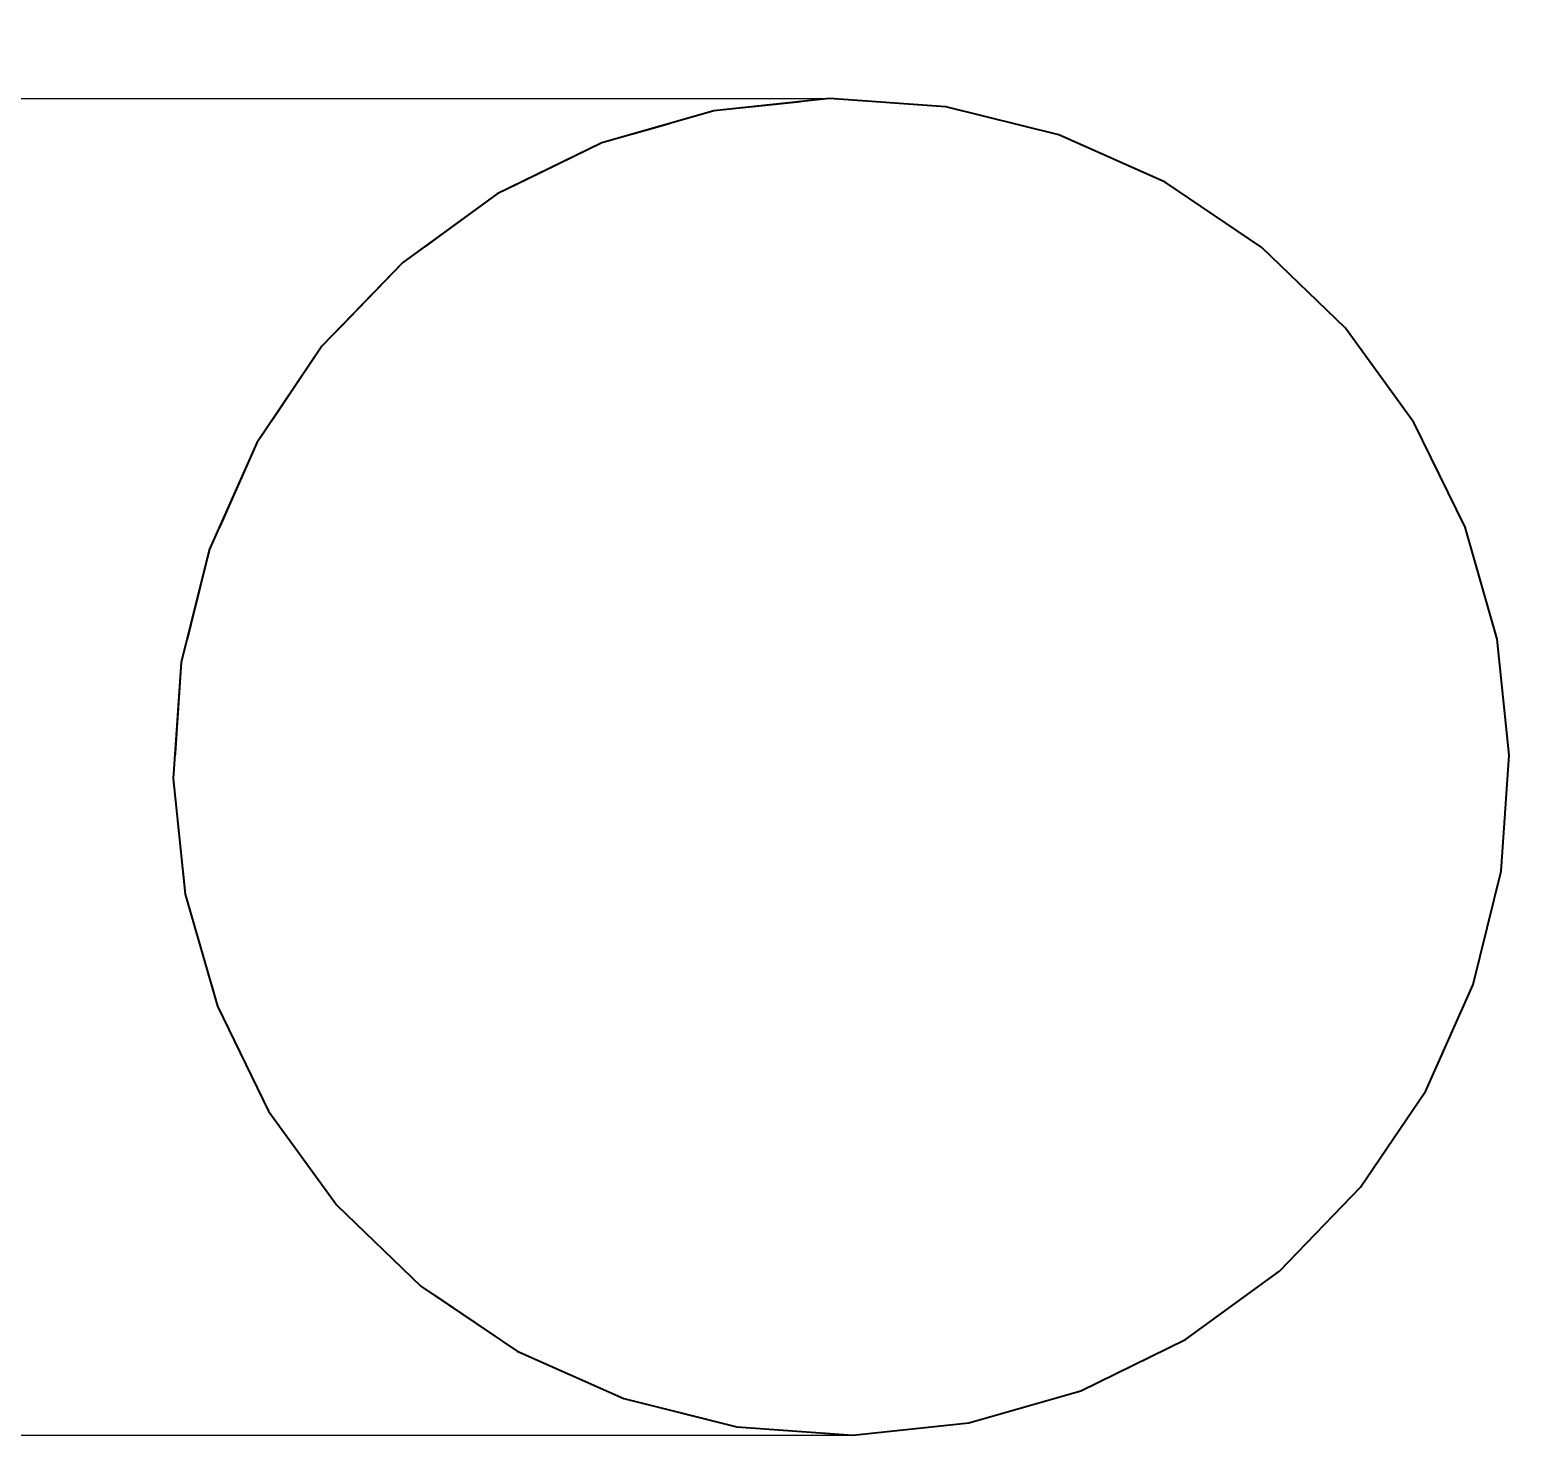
# Model space of a CAD drawing. Header units: millimetres. Extents: x 14397 to 67587, y -11631 to -8348.
# Drawn here: x 17870.97 to 17893.44, y -10432.47 to -10411.44 of the extents above; entities that cross this region are included whole.
import ezdxf

# ---------------------------------------------------------------- set-up
doc = ezdxf.new("R2010")
doc.units = ezdxf.units.MM
doc.header["$MEASUREMENT"] = 0
doc.linetypes.add('Wipeout_Contour', pattern=[1000, 0, -1000])
doc.layers.add('NewA-Ee_40_20-M_GeneralFFAndEInternalEquipment', color=7, linetype='Continuous')
doc.layers.add('NewA-Zz_20_20-D_DimensionDetail', color=7, linetype='Continuous')
doc.styles.add('GENERATED_STYLE_1', font='')
doc.styles.get('GENERATED_STYLE_1').set_extended_font_data('Arial')
doc.dimstyles.new('GENERATED_STYLE__1', dxfattribs={"dimtxt": 75, "dimasz": 76, "dimexe": 0.18, "dimexo": 300, "dimgap": 0.09, "dimtad": 1, "dimtih": 1, "dimtoh": 1, "dimdec": 0, "dimzin": 0, "dimdsep": 46, "dimtxsty": 'GENERATED_STYLE_1', "dimblk": 'ARROWHEAD_2', "dimblk1": 'ARROWHEAD_2', "dimblk2": 'ARROWHEAD_2', "dimcen": 0.09, "dimclrd": 6, "dimclre": 6, "dimclrt": 7, "dimazin": 0, "dimtfac": 1, "dimtdec": 4, "dimtmove": 0, "dimatfit": 3, "dimfxl": 0, "dimtolj": 1, "dimtzin": 0, "dimarcsym": 0})

# ---------------------------------------------------------------- blocks, each defined once
blk = doc.blocks.new('Section Elem_17_2', base_point=(9310.239, -111297.468))
at = {"color": 254, "linetype": 'Wipeout_Contour', "lineweight": 0, "ltscale": 82720.701677}
blk.add_wipeout([(17863.092, -10412.652), (17870.705, -10412.652), (17872.069, -10412.47), (17864.179, -10412.47)], dxfattribs=at).dxf.layer = 'NewA-Ee_40_20-M_GeneralFFAndEInternalEquipment'
at = {"color": 254, "linetype": 'Wipeout_Contour', "lineweight": 0, "ltscale": 62075.107227}
blk.add_wipeout([(17880.519, -10412.849), (17879.948, -10413.013), (17881.115, -10413.013)], dxfattribs=at).dxf.layer = 'NewA-Ee_40_20-M_GeneralFFAndEInternalEquipment'
at = {"color": 254, "linetype": 'Wipeout_Contour', "lineweight": 0, "ltscale": 62068.521526}
blk.add_wipeout([(17877.022, -10414.58), (17876.863, -10414.696), (17877.157, -10414.696)], dxfattribs=at).dxf.layer = 'NewA-Ee_40_20-M_GeneralFFAndEInternalEquipment'
at = {"color": 254, "linetype": 'Wipeout_Contour', "lineweight": 0, "ltscale": 82731.779741}
blk.add_wipeout([(17865.324, -10417.621), (17870.233, -10417.621), (17871.117, -10416.176), (17866.091, -10416.176)], dxfattribs=at).dxf.layer = 'NewA-Ee_40_20-M_GeneralFFAndEInternalEquipment'
at = {"color": 254, "linetype": 'Wipeout_Contour', "lineweight": 0, "ltscale": 82750.020011}
blk.add_wipeout([(17869.097, -10422.644), (17872.051, -10422.644), (17872.17, -10420.905), (17869.207, -10420.905)], dxfattribs=at).dxf.layer = 'NewA-Ee_40_20-M_GeneralFFAndEInternalEquipment'
at = {"color": 254, "linetype": 'Wipeout_Contour', "lineweight": 0, "ltscale": 82761.539097}
blk.add_wipeout([(17870.974, -10432.345), (17863.306, -10432.345), (17864.397, -10432.467), (17872.342, -10432.467)], dxfattribs=at).dxf.layer = 'NewA-Ee_40_20-M_GeneralFFAndEInternalEquipment'
at = {"color": 254, "linetype": 'Wipeout_Contour', "lineweight": 0, "ltscale": 103457.966263}
blk.add_wipeout([(17878.323, -10413.721), (17882.559, -10413.721), (17881.115, -10413.013), (17879.948, -10413.013), (17879.53, -10413.132)], dxfattribs=at).dxf.layer = 'NewA-Ee_40_20-M_GeneralFFAndEInternalEquipment'
at = {"color": 254, "linetype": 'Wipeout_Contour', "lineweight": 0, "ltscale": 103447.811982}
blk.add_wipeout([(17876.553, -10414.921), (17875.602, -10415.907), (17878.144, -10415.907), (17877.157, -10414.696), (17876.863, -10414.696)], dxfattribs=at).dxf.layer = 'NewA-Ee_40_20-M_GeneralFFAndEInternalEquipment'
at = {"color": 254, "linetype": 'Wipeout_Contour', "lineweight": 0, "ltscale": 82732.262039}
blk.add_wipeout([(17867.044, -10414.922), (17866.091, -10416.176), (17871.117, -10416.176), (17872.215, -10414.922)], dxfattribs=at).dxf.layer = 'NewA-Ee_40_20-M_GeneralFFAndEInternalEquipment'
at = {"color": 254, "linetype": 'Wipeout_Contour', "lineweight": 0, "ltscale": 82747.456172}
blk.add_wipeout([(17869.207, -10420.905), (17872.17, -10420.905), (17872.584, -10419.213), (17869.59, -10419.213)], dxfattribs=at).dxf.layer = 'NewA-Ee_40_20-M_GeneralFFAndEInternalEquipment'
at = {"color": 254, "linetype": 'Wipeout_Contour', "lineweight": 0, "ltscale": 82785.164876}
blk.add_wipeout([(17876.743, -10432.345), (17870.974, -10432.345), (17872.342, -10432.467), (17878.319, -10432.467)], dxfattribs=at).dxf.layer = 'NewA-Ee_40_20-M_GeneralFFAndEInternalEquipment'
at = {"layer": 'NewA-Ee_40_20-M_GeneralFFAndEInternalEquipment', "color": 1, "linetype": 'Continuous', "lineweight": 18}
blk.add_line((17864.397, -10432.467), (17872.342, -10432.467), dxfattribs=at)
at = {"color": 254, "linetype": 'Wipeout_Contour', "lineweight": 0, "ltscale": 124148.841206}
blk.add_wipeout([(17877.963, -10413.897), (17877.022, -10414.58), (17877.157, -10414.696), (17883.869, -10414.696), (17882.559, -10413.721), (17878.323, -10413.721)], dxfattribs=at).dxf.layer = 'NewA-Ee_40_20-M_GeneralFFAndEInternalEquipment'
at = {"color": 254, "linetype": 'Wipeout_Contour', "lineweight": 0, "ltscale": 82733.80451}
blk.add_wipeout([(17868.154, -10413.897), (17867.044, -10414.922), (17872.215, -10414.922), (17873.493, -10413.897)], dxfattribs=at).dxf.layer = 'NewA-Ee_40_20-M_GeneralFFAndEInternalEquipment'
at = {"color": 254, "linetype": 'Wipeout_Contour', "lineweight": 0, "ltscale": 103449.82823}
blk.add_wipeout([(17875.342, -10416.175), (17874.572, -10417.317), (17878.95, -10417.317), (17878.144, -10415.907), (17875.602, -10415.907)], dxfattribs=at).dxf.layer = 'NewA-Ee_40_20-M_GeneralFFAndEInternalEquipment'
at = {"color": 254, "linetype": 'Wipeout_Contour', "lineweight": 0, "ltscale": 82779.600891}
blk.add_wipeout([(17869.643, -10431.924), (17870.974, -10432.345), (17876.743, -10432.345), (17875.209, -10431.924)], dxfattribs=at).dxf.layer = 'NewA-Ee_40_20-M_GeneralFFAndEInternalEquipment'
at = {"color": 254, "linetype": 'Wipeout_Contour', "lineweight": 0, "ltscale": 82736.360291}
blk.add_wipeout([(17869.386, -10413.133), (17868.154, -10413.897), (17873.493, -10413.897), (17874.914, -10413.133)], dxfattribs=at).dxf.layer = 'NewA-Ee_40_20-M_GeneralFFAndEInternalEquipment'
at = {"color": 254, "linetype": 'Wipeout_Contour', "lineweight": 0, "ltscale": 82772.981216}
blk.add_wipeout([(17877.157, -10414.696), (17878.144, -10415.907), (17885.005, -10415.907), (17883.869, -10414.696)], dxfattribs=at).dxf.layer = 'NewA-Ee_40_20-M_GeneralFFAndEInternalEquipment'
at = {"color": 254, "linetype": 'Wipeout_Contour', "lineweight": 0, "ltscale": 103452.463013}
blk.add_wipeout([(17873.805, -10418.883), (17879.551, -10418.883), (17878.95, -10417.317), (17874.572, -10417.317), (17874.368, -10417.62)], dxfattribs=at).dxf.layer = 'NewA-Ee_40_20-M_GeneralFFAndEInternalEquipment'
at = {"color": 254, "linetype": 'Wipeout_Contour', "lineweight": 0, "ltscale": 82773.658367}
blk.add_wipeout([(17873.766, -10431.215), (17868.39, -10431.215), (17869.643, -10431.924), (17875.209, -10431.924)], dxfattribs=at).dxf.layer = 'NewA-Ee_40_20-M_GeneralFFAndEInternalEquipment'
at = {"color": 254, "linetype": 'Wipeout_Contour', "lineweight": 0, "ltscale": 82739.85173}
blk.add_wipeout([(17870.705, -10412.652), (17869.386, -10413.133), (17874.914, -10413.133), (17876.433, -10412.652)], dxfattribs=at).dxf.layer = 'NewA-Ee_40_20-M_GeneralFFAndEInternalEquipment'
at = {"color": 254, "linetype": 'Wipeout_Contour', "lineweight": 0, "ltscale": 82778.950265}
blk.add_wipeout([(17878.144, -10415.907), (17878.95, -10417.317), (17885.934, -10417.317), (17885.005, -10415.907)], dxfattribs=at).dxf.layer = 'NewA-Ee_40_20-M_GeneralFFAndEInternalEquipment'
at = {"color": 254, "linetype": 'Wipeout_Contour', "lineweight": 0, "ltscale": 103455.737253}
blk.add_wipeout([(17873.323, -10420.559), (17879.929, -10420.559), (17879.551, -10418.883), (17873.805, -10418.883), (17873.658, -10419.213)], dxfattribs=at).dxf.layer = 'NewA-Ee_40_20-M_GeneralFFAndEInternalEquipment'
at = {"color": 254, "linetype": 'Wipeout_Contour', "lineweight": 0, "ltscale": 82767.51774}
blk.add_wipeout([(17867.253, -10430.24), (17868.39, -10431.215), (17873.766, -10431.215), (17872.455, -10430.24)], dxfattribs=at).dxf.layer = 'NewA-Ee_40_20-M_GeneralFFAndEInternalEquipment'
at = {"color": 254, "linetype": 'Wipeout_Contour', "lineweight": 0, "ltscale": 82744.172696}
blk.add_wipeout([(17872.069, -10412.47), (17870.705, -10412.652), (17876.433, -10412.652), (17878.005, -10412.47)], dxfattribs=at).dxf.layer = 'NewA-Ee_40_20-M_GeneralFFAndEInternalEquipment'
at = {"color": 254, "linetype": 'Wipeout_Contour', "lineweight": 0, "ltscale": 82784.560599}
blk.add_wipeout([(17878.95, -10417.317), (17879.551, -10418.883), (17886.627, -10418.883), (17885.934, -10417.317)], dxfattribs=at).dxf.layer = 'NewA-Ee_40_20-M_GeneralFFAndEInternalEquipment'
at = {"color": 254, "linetype": 'Wipeout_Contour', "lineweight": 0, "ltscale": 82745.997065}
blk.add_wipeout([(17869.59, -10419.213), (17872.584, -10419.213), (17873.28, -10417.621), (17870.233, -10417.621)], dxfattribs=at).dxf.layer = 'NewA-Ee_40_20-M_GeneralFFAndEInternalEquipment'
at = {"color": 254, "linetype": 'Wipeout_Contour', "lineweight": 0, "ltscale": 103459.575421}
blk.add_wipeout([(17873.237, -10420.904), (17873.14, -10422.292), (17880.072, -10422.292), (17879.929, -10420.559), (17873.323, -10420.559)], dxfattribs=at).dxf.layer = 'NewA-Ee_40_20-M_GeneralFFAndEInternalEquipment'
at = {"color": 254, "linetype": 'Wipeout_Contour', "lineweight": 0, "ltscale": 82761.365498}
blk.add_wipeout([(17871.319, -10429.03), (17866.267, -10429.03), (17867.253, -10430.24), (17872.455, -10430.24)], dxfattribs=at).dxf.layer = 'NewA-Ee_40_20-M_GeneralFFAndEInternalEquipment'
at = {"layer": 'NewA-Ee_40_20-M_GeneralFFAndEInternalEquipment', "color": 1, "linetype": 'Continuous', "lineweight": 18}
blk.add_line((17864.179, -10412.47), (17872.069, -10412.47), dxfattribs=at)
at = {"color": 254, "linetype": 'Wipeout_Contour', "lineweight": 0, "ltscale": 82745.687341}
blk.add_wipeout([(17870.233, -10417.621), (17873.28, -10417.621), (17874.236, -10416.176), (17871.117, -10416.176)], dxfattribs=at).dxf.layer = 'NewA-Ee_40_20-M_GeneralFFAndEInternalEquipment'
at = {"color": 254, "linetype": 'Wipeout_Contour', "lineweight": 0, "ltscale": 82789.641793}
blk.add_wipeout([(17879.551, -10418.883), (17879.929, -10420.559), (17887.062, -10420.559), (17886.627, -10418.883)], dxfattribs=at).dxf.layer = 'NewA-Ee_40_20-M_GeneralFFAndEInternalEquipment'
at = {"color": 254, "linetype": 'Wipeout_Contour', "lineweight": 0, "ltscale": 103463.840698}
blk.add_wipeout([(17873.14, -10422.292), (17873.115, -10422.643), (17873.261, -10424.031), (17879.976, -10424.031), (17880.072, -10422.292)], dxfattribs=at).dxf.layer = 'NewA-Ee_40_20-M_GeneralFFAndEInternalEquipment'
at = {"color": 254, "linetype": 'Wipeout_Contour', "lineweight": 0, "ltscale": 82755.388478}
blk.add_wipeout([(17865.461, -10427.619), (17866.267, -10429.03), (17871.319, -10429.03), (17870.39, -10427.619)], dxfattribs=at).dxf.layer = 'NewA-Ee_40_20-M_GeneralFFAndEInternalEquipment'
at = {"color": 254, "linetype": 'Wipeout_Contour', "lineweight": 0, "ltscale": 82746.536652}
blk.add_wipeout([(17871.117, -10416.176), (17874.236, -10416.176), (17875.424, -10414.922), (17872.215, -10414.922)], dxfattribs=at).dxf.layer = 'NewA-Ee_40_20-M_GeneralFFAndEInternalEquipment'
at = {"color": 254, "linetype": 'Wipeout_Contour', "lineweight": 0, "ltscale": 82794.039498}
blk.add_wipeout([(17879.929, -10420.559), (17880.072, -10422.292), (17887.227, -10422.292), (17887.062, -10420.559)], dxfattribs=at).dxf.layer = 'NewA-Ee_40_20-M_GeneralFFAndEInternalEquipment'
at = {"color": 254, "linetype": 'Wipeout_Contour', "lineweight": 0, "ltscale": 124161.093604}
blk.add_wipeout([(17873.261, -10424.031), (17873.297, -10424.376), (17873.658, -10425.636), (17873.683, -10425.723), (17879.644, -10425.723), (17879.976, -10424.031)], dxfattribs=at).dxf.layer = 'NewA-Ee_40_20-M_GeneralFFAndEInternalEquipment'
at = {"color": 254, "linetype": 'Wipeout_Contour', "lineweight": 0, "ltscale": 82748.519344}
blk.add_wipeout([(17872.215, -10414.922), (17875.424, -10414.922), (17876.808, -10413.897), (17873.493, -10413.897)], dxfattribs=at).dxf.layer = 'NewA-Ee_40_20-M_GeneralFFAndEInternalEquipment'
at = {"color": 254, "linetype": 'Wipeout_Contour', "lineweight": 0, "ltscale": 82797.623654}
blk.add_wipeout([(17880.072, -10422.292), (17879.976, -10424.031), (17887.117, -10424.031), (17887.227, -10422.292)], dxfattribs=at).dxf.layer = 'NewA-Ee_40_20-M_GeneralFFAndEInternalEquipment'
at = {"color": 254, "linetype": 'Wipeout_Contour', "lineweight": 0, "ltscale": 103473.181002}
blk.add_wipeout([(17879.644, -10425.723), (17873.683, -10425.723), (17873.778, -10426.052), (17874.394, -10427.315), (17879.086, -10427.315)], dxfattribs=at).dxf.layer = 'NewA-Ee_40_20-M_GeneralFFAndEInternalEquipment'
at = {"color": 254, "linetype": 'Wipeout_Contour', "lineweight": 0, "ltscale": 82751.575238}
blk.add_wipeout([(17873.493, -10413.897), (17876.808, -10413.897), (17878.345, -10413.133), (17874.914, -10413.133)], dxfattribs=at).dxf.layer = 'NewA-Ee_40_20-M_GeneralFFAndEInternalEquipment'
at = {"color": 254, "linetype": 'Wipeout_Contour', "lineweight": 0, "ltscale": 82800.287198}
blk.add_wipeout([(17879.976, -10424.031), (17879.644, -10425.723), (17886.734, -10425.723), (17887.117, -10424.031)], dxfattribs=at).dxf.layer = 'NewA-Ee_40_20-M_GeneralFFAndEInternalEquipment'
at = {"color": 254, "linetype": 'Wipeout_Contour', "lineweight": 0, "ltscale": 103477.976314}
blk.add_wipeout([(17874.394, -10427.315), (17874.542, -10427.619), (17875.371, -10428.76), (17878.319, -10428.76), (17879.086, -10427.315)], dxfattribs=at).dxf.layer = 'NewA-Ee_40_20-M_GeneralFFAndEInternalEquipment'
at = {"color": 254, "linetype": 'Wipeout_Contour', "lineweight": 0, "ltscale": 82755.611475}
blk.add_wipeout([(17874.914, -10413.133), (17878.345, -10413.133), (17879.989, -10412.652), (17876.433, -10412.652)], dxfattribs=at).dxf.layer = 'NewA-Ee_40_20-M_GeneralFFAndEInternalEquipment'
at = {"color": 254, "linetype": 'Wipeout_Contour', "lineweight": 0, "ltscale": 82801.944103}
blk.add_wipeout([(17879.644, -10425.723), (17879.086, -10427.315), (17886.091, -10427.315), (17886.734, -10425.723)], dxfattribs=at).dxf.layer = 'NewA-Ee_40_20-M_GeneralFFAndEInternalEquipment'
at = {"color": 254, "linetype": 'Wipeout_Contour', "lineweight": 0, "ltscale": 103482.634716}
blk.add_wipeout([(17878.319, -10428.76), (17875.371, -10428.76), (17875.566, -10429.029), (17876.587, -10430.014), (17877.366, -10430.014)], dxfattribs=at).dxf.layer = 'NewA-Ee_40_20-M_GeneralFFAndEInternalEquipment'
at = {"color": 254, "linetype": 'Wipeout_Contour', "lineweight": 0, "ltscale": 82760.505354}
blk.add_wipeout([(17876.433, -10412.652), (17879.989, -10412.652), (17881.69, -10412.47), (17878.005, -10412.47)], dxfattribs=at).dxf.layer = 'NewA-Ee_40_20-M_GeneralFFAndEInternalEquipment'
at = {"color": 254, "linetype": 'Wipeout_Contour', "lineweight": 0, "ltscale": 82802.544157}
blk.add_wipeout([(17878.319, -10428.76), (17885.208, -10428.76), (17886.091, -10427.315), (17879.086, -10427.315)], dxfattribs=at).dxf.layer = 'NewA-Ee_40_20-M_GeneralFFAndEInternalEquipment'
at = {"color": 254, "linetype": 'Wipeout_Contour', "lineweight": 0, "ltscale": 82788.696484}
blk.add_wipeout([(17877.366, -10430.014), (17876.587, -10430.014), (17876.82, -10430.24), (17876.995, -10430.358)], dxfattribs=at).dxf.layer = 'NewA-Ee_40_20-M_GeneralFFAndEInternalEquipment'
at = {"layer": 'NewA-Ee_40_20-M_GeneralFFAndEInternalEquipment', "color": 1, "linetype": 'Continuous', "lineweight": 18}
blk.add_line((17872.069, -10412.47), (17878.005, -10412.47), dxfattribs=at)
at = {"color": 254, "linetype": 'Wipeout_Contour', "lineweight": 0, "ltscale": 62079.806762}
blk.add_wipeout([(17882.435, -10412.523), (17881.785, -10412.591), (17883.396, -10412.591)], dxfattribs=at).dxf.layer = 'NewA-Ee_40_20-M_GeneralFFAndEInternalEquipment'
at = {"color": 254, "linetype": 'Wipeout_Contour', "lineweight": 0, "ltscale": 82802.069201}
blk.add_wipeout([(17878.319, -10428.76), (17877.366, -10430.014), (17884.11, -10430.014), (17885.208, -10428.76)], dxfattribs=at).dxf.layer = 'NewA-Ee_40_20-M_GeneralFFAndEInternalEquipment'
at = {"color": 254, "linetype": 'Wipeout_Contour', "lineweight": 0, "ltscale": 124158.306575}
blk.add_wipeout([(17881.206, -10412.652), (17880.519, -10412.849), (17881.115, -10413.013), (17885.055, -10413.013), (17883.396, -10412.591), (17881.785, -10412.591)], dxfattribs=at).dxf.layer = 'NewA-Ee_40_20-M_GeneralFFAndEInternalEquipment'
at = {"color": 254, "linetype": 'Wipeout_Contour', "lineweight": 0, "ltscale": 103499.687575}
blk.add_wipeout([(17876.995, -10430.358), (17878.005, -10431.039), (17882.831, -10431.039), (17884.11, -10430.014), (17877.366, -10430.014)], dxfattribs=at).dxf.layer = 'NewA-Ee_40_20-M_GeneralFFAndEInternalEquipment'
at = {"color": 254, "linetype": 'Wipeout_Contour', "lineweight": 0, "ltscale": 82778.742395}
blk.add_wipeout([(17881.115, -10413.013), (17882.559, -10413.721), (17886.617, -10413.721), (17885.055, -10413.013)], dxfattribs=at).dxf.layer = 'NewA-Ee_40_20-M_GeneralFFAndEInternalEquipment'
at = {"color": 254, "linetype": 'Wipeout_Contour', "lineweight": 0, "ltscale": 103502.491292}
blk.add_wipeout([(17882.831, -10431.039), (17878.005, -10431.039), (17878.265, -10431.214), (17879.588, -10431.804), (17881.41, -10431.804)], dxfattribs=at).dxf.layer = 'NewA-Ee_40_20-M_GeneralFFAndEInternalEquipment'
at = {"color": 254, "linetype": 'Wipeout_Contour', "lineweight": 0, "ltscale": 82785.389888}
blk.add_wipeout([(17882.559, -10413.721), (17883.869, -10414.696), (17888.035, -10414.696), (17886.617, -10413.721)], dxfattribs=at).dxf.layer = 'NewA-Ee_40_20-M_GeneralFFAndEInternalEquipment'
at = {"color": 254, "linetype": 'Wipeout_Contour', "lineweight": 0, "ltscale": 82803.99483}
blk.add_wipeout([(17881.41, -10431.804), (17879.588, -10431.804), (17879.858, -10431.923), (17880.514, -10432.087)], dxfattribs=at).dxf.layer = 'NewA-Ee_40_20-M_GeneralFFAndEInternalEquipment'
at = {"color": 254, "linetype": 'Wipeout_Contour', "lineweight": 0, "ltscale": 82791.989787}
blk.add_wipeout([(17883.869, -10414.696), (17885.005, -10415.907), (17889.265, -10415.907), (17888.035, -10414.696)], dxfattribs=at).dxf.layer = 'NewA-Ee_40_20-M_GeneralFFAndEInternalEquipment'
at = {"color": 254, "linetype": 'Wipeout_Contour', "lineweight": 0, "ltscale": 82798.341533}
blk.add_wipeout([(17885.005, -10415.907), (17885.934, -10417.317), (17890.27, -10417.317), (17889.265, -10415.907)], dxfattribs=at).dxf.layer = 'NewA-Ee_40_20-M_GeneralFFAndEInternalEquipment'
at = {"color": 254, "linetype": 'Wipeout_Contour', "lineweight": 0, "ltscale": 82804.252127}
blk.add_wipeout([(17885.934, -10417.317), (17886.627, -10418.883), (17891.02, -10418.883), (17890.27, -10417.317)], dxfattribs=at).dxf.layer = 'NewA-Ee_40_20-M_GeneralFFAndEInternalEquipment'
at = {"color": 254, "linetype": 'Wipeout_Contour', "lineweight": 0, "ltscale": 82809.541983}
blk.add_wipeout([(17886.627, -10418.883), (17887.062, -10420.559), (17891.491, -10420.559), (17891.02, -10418.883)], dxfattribs=at).dxf.layer = 'NewA-Ee_40_20-M_GeneralFFAndEInternalEquipment'
at = {"color": 254, "linetype": 'Wipeout_Contour', "lineweight": 0, "ltscale": 82814.050375}
blk.add_wipeout([(17887.062, -10420.559), (17887.227, -10422.292), (17891.669, -10422.292), (17891.491, -10420.559)], dxfattribs=at).dxf.layer = 'NewA-Ee_40_20-M_GeneralFFAndEInternalEquipment'
at = {"color": 254, "linetype": 'Wipeout_Contour', "lineweight": 0, "ltscale": 82817.643829}
blk.add_wipeout([(17887.227, -10422.292), (17887.117, -10424.031), (17891.55, -10424.031), (17891.669, -10422.292)], dxfattribs=at).dxf.layer = 'NewA-Ee_40_20-M_GeneralFFAndEInternalEquipment'
at = {"color": 254, "linetype": 'Wipeout_Contour', "lineweight": 0, "ltscale": 82820.215004}
blk.add_wipeout([(17887.117, -10424.031), (17886.734, -10425.723), (17891.136, -10425.723), (17891.55, -10424.031)], dxfattribs=at).dxf.layer = 'NewA-Ee_40_20-M_GeneralFFAndEInternalEquipment'
at = {"color": 254, "linetype": 'Wipeout_Contour', "lineweight": 0, "ltscale": 82821.680749}
blk.add_wipeout([(17886.734, -10425.723), (17886.091, -10427.315), (17890.44, -10427.315), (17891.136, -10425.723)], dxfattribs=at).dxf.layer = 'NewA-Ee_40_20-M_GeneralFFAndEInternalEquipment'
at = {"color": 254, "linetype": 'Wipeout_Contour', "lineweight": 0, "ltscale": 82821.996722}
blk.add_wipeout([(17886.091, -10427.315), (17885.208, -10428.76), (17889.484, -10428.76), (17890.44, -10427.315)], dxfattribs=at).dxf.layer = 'NewA-Ee_40_20-M_GeneralFFAndEInternalEquipment'
at = {"color": 254, "linetype": 'Wipeout_Contour', "lineweight": 0, "ltscale": 82821.153446}
blk.add_wipeout([(17885.208, -10428.76), (17884.11, -10430.014), (17888.296, -10430.014), (17889.484, -10428.76)], dxfattribs=at).dxf.layer = 'NewA-Ee_40_20-M_GeneralFFAndEInternalEquipment'
at = {"color": 254, "linetype": 'Wipeout_Contour', "lineweight": 0, "ltscale": 82819.176595}
blk.add_wipeout([(17884.11, -10430.014), (17882.831, -10431.039), (17886.912, -10431.039), (17888.296, -10430.014)], dxfattribs=at).dxf.layer = 'NewA-Ee_40_20-M_GeneralFFAndEInternalEquipment'
at = {"color": 254, "linetype": 'Wipeout_Contour', "lineweight": 0, "ltscale": 82816.126223}
blk.add_wipeout([(17882.831, -10431.039), (17881.41, -10431.804), (17885.375, -10431.804), (17886.912, -10431.039)], dxfattribs=at).dxf.layer = 'NewA-Ee_40_20-M_GeneralFFAndEInternalEquipment'
at = {"color": 254, "linetype": 'Wipeout_Contour', "lineweight": 0, "ltscale": 103515.003328}
blk.add_wipeout([(17880.514, -10432.087), (17881.305, -10432.284), (17883.731, -10432.284), (17885.375, -10431.804), (17881.41, -10431.804)], dxfattribs=at).dxf.layer = 'NewA-Ee_40_20-M_GeneralFFAndEInternalEquipment'
at = {"color": 254, "linetype": 'Wipeout_Contour', "lineweight": 0, "ltscale": 82811.61128}
blk.add_wipeout([(17881.305, -10432.284), (17881.549, -10432.345), (17882.526, -10432.413), (17883.731, -10432.284)], dxfattribs=at).dxf.layer = 'NewA-Ee_40_20-M_GeneralFFAndEInternalEquipment'
at = {"color": 254, "linetype": 'Wipeout_Contour', "lineweight": 0, "ltscale": 82801.605281}
blk.add_wipeout([(17878.319, -10432.467), (17882.03, -10432.467), (17880.324, -10432.345), (17876.743, -10432.345)], dxfattribs=at).dxf.layer = 'NewA-Ee_40_20-M_GeneralFFAndEInternalEquipment'
at = {"layer": 'NewA-Ee_40_20-M_GeneralFFAndEInternalEquipment', "color": 1, "linetype": 'Continuous', "lineweight": 18}
blk.add_line((17872.342, -10432.467), (17878.319, -10432.467), dxfattribs=at)
at = {"color": 254, "linetype": 'Wipeout_Contour', "lineweight": 0, "ltscale": 82795.46534}
blk.add_wipeout([(17876.743, -10432.345), (17880.324, -10432.345), (17878.665, -10431.924), (17875.209, -10431.924)], dxfattribs=at).dxf.layer = 'NewA-Ee_40_20-M_GeneralFFAndEInternalEquipment'
at = {"color": 254, "linetype": 'Wipeout_Contour', "lineweight": 0, "ltscale": 82788.971754}
blk.add_wipeout([(17875.209, -10431.924), (17878.665, -10431.924), (17877.103, -10431.215), (17873.766, -10431.215)], dxfattribs=at).dxf.layer = 'NewA-Ee_40_20-M_GeneralFFAndEInternalEquipment'
at = {"color": 254, "linetype": 'Wipeout_Contour', "lineweight": 0, "ltscale": 82782.321704}
blk.add_wipeout([(17873.766, -10431.215), (17877.103, -10431.215), (17875.685, -10430.24), (17872.455, -10430.24)], dxfattribs=at).dxf.layer = 'NewA-Ee_40_20-M_GeneralFFAndEInternalEquipment'
at = {"color": 254, "linetype": 'Wipeout_Contour', "lineweight": 0, "ltscale": 82775.717138}
blk.add_wipeout([(17872.455, -10430.24), (17875.685, -10430.24), (17874.455, -10429.03), (17871.319, -10429.03)], dxfattribs=at).dxf.layer = 'NewA-Ee_40_20-M_GeneralFFAndEInternalEquipment'
at = {"color": 254, "linetype": 'Wipeout_Contour', "lineweight": 0, "ltscale": 82769.358632}
blk.add_wipeout([(17871.319, -10429.03), (17874.455, -10429.03), (17873.45, -10427.619), (17870.39, -10427.619)], dxfattribs=at).dxf.layer = 'NewA-Ee_40_20-M_GeneralFFAndEInternalEquipment'
at = {"color": 254, "linetype": 'Wipeout_Contour', "lineweight": 0, "ltscale": 82763.439287}
blk.add_wipeout([(17870.39, -10427.619), (17873.45, -10427.619), (17872.7, -10426.053), (17869.697, -10426.053)], dxfattribs=at).dxf.layer = 'NewA-Ee_40_20-M_GeneralFFAndEInternalEquipment'
at = {"color": 254, "linetype": 'Wipeout_Contour', "lineweight": 0, "ltscale": 82758.13885}
blk.add_wipeout([(17869.697, -10426.053), (17872.7, -10426.053), (17872.229, -10424.377), (17869.262, -10424.377)], dxfattribs=at).dxf.layer = 'NewA-Ee_40_20-M_GeneralFFAndEInternalEquipment'
at = {"color": 254, "linetype": 'Wipeout_Contour', "lineweight": 0, "ltscale": 82753.618249}
blk.add_wipeout([(17869.262, -10424.377), (17872.229, -10424.377), (17872.051, -10422.644), (17869.097, -10422.644)], dxfattribs=at).dxf.layer = 'NewA-Ee_40_20-M_GeneralFFAndEInternalEquipment'
at = {"color": 254, "linetype": 'Wipeout_Contour', "lineweight": 0, "ltscale": 82756.970386}
blk.add_wipeout([(17872.17, -10420.905), (17872.051, -10422.644), (17873.115, -10422.643), (17873.237, -10420.904)], dxfattribs=at).dxf.layer = 'NewA-Ee_40_20-M_GeneralFFAndEInternalEquipment'
at = {"color": 254, "linetype": 'Wipeout_Contour', "lineweight": 0, "ltscale": 82754.447957}
blk.add_wipeout([(17872.17, -10420.905), (17873.237, -10420.904), (17873.658, -10419.213), (17872.584, -10419.213)], dxfattribs=at).dxf.layer = 'NewA-Ee_40_20-M_GeneralFFAndEInternalEquipment'
at = {"color": 254, "linetype": 'Wipeout_Contour', "lineweight": 0, "ltscale": 82753.077744}
blk.add_wipeout([(17872.584, -10419.213), (17873.658, -10419.213), (17874.368, -10417.62), (17873.28, -10417.621)], dxfattribs=at).dxf.layer = 'NewA-Ee_40_20-M_GeneralFFAndEInternalEquipment'
at = {"color": 254, "linetype": 'Wipeout_Contour', "lineweight": 0, "ltscale": 82752.901942}
blk.add_wipeout([(17873.28, -10417.621), (17874.368, -10417.62), (17875.342, -10416.175), (17874.236, -10416.176)], dxfattribs=at).dxf.layer = 'NewA-Ee_40_20-M_GeneralFFAndEInternalEquipment'
at = {"color": 254, "linetype": 'Wipeout_Contour', "lineweight": 0, "ltscale": 82753.926164}
blk.add_wipeout([(17874.236, -10416.176), (17875.342, -10416.175), (17876.553, -10414.921), (17875.424, -10414.922)], dxfattribs=at).dxf.layer = 'NewA-Ee_40_20-M_GeneralFFAndEInternalEquipment'
at = {"color": 254, "linetype": 'Wipeout_Contour', "lineweight": 0, "ltscale": 82756.119393}
blk.add_wipeout([(17875.424, -10414.922), (17876.553, -10414.921), (17877.963, -10413.897), (17876.808, -10413.897)], dxfattribs=at).dxf.layer = 'NewA-Ee_40_20-M_GeneralFFAndEInternalEquipment'
at = {"color": 254, "linetype": 'Wipeout_Contour', "lineweight": 0, "ltscale": 82759.414983}
blk.add_wipeout([(17876.808, -10413.897), (17877.963, -10413.897), (17879.53, -10413.132), (17878.345, -10413.133)], dxfattribs=at).dxf.layer = 'NewA-Ee_40_20-M_GeneralFFAndEInternalEquipment'
at = {"color": 254, "linetype": 'Wipeout_Contour', "lineweight": 0, "ltscale": 82763.712706}
blk.add_wipeout([(17878.345, -10413.133), (17879.53, -10413.132), (17881.206, -10412.652), (17879.989, -10412.652)], dxfattribs=at).dxf.layer = 'NewA-Ee_40_20-M_GeneralFFAndEInternalEquipment'
at = {"color": 254, "linetype": 'Wipeout_Contour', "lineweight": 0, "ltscale": 82768.881703}
blk.add_wipeout([(17879.989, -10412.652), (17881.206, -10412.652), (17882.939, -10412.47), (17881.69, -10412.47)], dxfattribs=at).dxf.layer = 'NewA-Ee_40_20-M_GeneralFFAndEInternalEquipment'
at = {"layer": 'NewA-Ee_40_20-M_GeneralFFAndEInternalEquipment', "color": 1, "linetype": 'Continuous', "lineweight": 18}
blk.add_line((17878.005, -10412.47), (17881.69, -10412.47), dxfattribs=at)
at = {"color": 254, "linetype": 'Wipeout_Contour', "lineweight": 0, "ltscale": 82775.945364}
blk.add_wipeout([(17882.435, -10412.523), (17883.396, -10412.591), (17884.678, -10412.591), (17882.939, -10412.47)], dxfattribs=at).dxf.layer = 'NewA-Ee_40_20-M_GeneralFFAndEInternalEquipment'
at = {"layer": 'NewA-Ee_40_20-M_GeneralFFAndEInternalEquipment', "color": 1, "linetype": 'Continuous', "lineweight": 18}
blk.add_line((17881.69, -10412.47), (17882.939, -10412.47), dxfattribs=at)
at = {"color": 254, "linetype": 'Wipeout_Contour', "lineweight": 0, "ltscale": 82781.184361}
blk.add_wipeout([(17883.396, -10412.591), (17885.055, -10413.013), (17886.37, -10413.013), (17884.678, -10412.591)], dxfattribs=at).dxf.layer = 'NewA-Ee_40_20-M_GeneralFFAndEInternalEquipment'
at = {"color": 254, "linetype": 'Wipeout_Contour', "lineweight": 0, "ltscale": 82787.943543}
blk.add_wipeout([(17885.055, -10413.013), (17886.617, -10413.721), (17887.962, -10413.722), (17886.37, -10413.013)], dxfattribs=at).dxf.layer = 'NewA-Ee_40_20-M_GeneralFFAndEInternalEquipment'
at = {"color": 254, "linetype": 'Wipeout_Contour', "lineweight": 0, "ltscale": 82794.837449}
blk.add_wipeout([(17886.617, -10413.721), (17888.035, -10414.696), (17889.407, -10414.696), (17887.962, -10413.722)], dxfattribs=at).dxf.layer = 'NewA-Ee_40_20-M_GeneralFFAndEInternalEquipment'
at = {"color": 254, "linetype": 'Wipeout_Contour', "lineweight": 0, "ltscale": 82801.656593}
blk.add_wipeout([(17888.035, -10414.696), (17889.265, -10415.907), (17890.661, -10415.907), (17889.407, -10414.696)], dxfattribs=at).dxf.layer = 'NewA-Ee_40_20-M_GeneralFFAndEInternalEquipment'
at = {"color": 254, "linetype": 'Wipeout_Contour', "lineweight": 0, "ltscale": 82808.193764}
blk.add_wipeout([(17889.265, -10415.907), (17890.27, -10417.317), (17891.685, -10417.317), (17890.661, -10415.907)], dxfattribs=at).dxf.layer = 'NewA-Ee_40_20-M_GeneralFFAndEInternalEquipment'
at = {"color": 254, "linetype": 'Wipeout_Contour', "lineweight": 0, "ltscale": 82814.250323}
blk.add_wipeout([(17890.27, -10417.317), (17891.02, -10418.883), (17892.449, -10418.884), (17891.685, -10417.317)], dxfattribs=at).dxf.layer = 'NewA-Ee_40_20-M_GeneralFFAndEInternalEquipment'
at = {"color": 254, "linetype": 'Wipeout_Contour', "lineweight": 0, "ltscale": 82819.642207}
blk.add_wipeout([(17891.02, -10418.883), (17891.491, -10420.559), (17892.93, -10420.56), (17892.449, -10418.884)], dxfattribs=at).dxf.layer = 'NewA-Ee_40_20-M_GeneralFFAndEInternalEquipment'
at = {"color": 254, "linetype": 'Wipeout_Contour', "lineweight": 0, "ltscale": 82824.205464}
blk.add_wipeout([(17891.491, -10420.559), (17891.669, -10422.292), (17893.112, -10422.293), (17892.93, -10420.56)], dxfattribs=at).dxf.layer = 'NewA-Ee_40_20-M_GeneralFFAndEInternalEquipment'
at = {"color": 254, "linetype": 'Wipeout_Contour', "lineweight": 0, "ltscale": 82827.803709}
blk.add_wipeout([(17891.669, -10422.292), (17891.55, -10424.031), (17892.99, -10424.032), (17893.112, -10422.293)], dxfattribs=at).dxf.layer = 'NewA-Ee_40_20-M_GeneralFFAndEInternalEquipment'
at = {"color": 254, "linetype": 'Wipeout_Contour', "lineweight": 0, "ltscale": 82830.329347}
blk.add_wipeout([(17891.55, -10424.031), (17891.136, -10425.723), (17892.569, -10425.724), (17892.99, -10424.032)], dxfattribs=at).dxf.layer = 'NewA-Ee_40_20-M_GeneralFFAndEInternalEquipment'
at = {"color": 254, "linetype": 'Wipeout_Contour', "lineweight": 0, "ltscale": 82831.701931}
blk.add_wipeout([(17891.136, -10425.723), (17890.44, -10427.315), (17891.86, -10427.316), (17892.569, -10425.724)], dxfattribs=at).dxf.layer = 'NewA-Ee_40_20-M_GeneralFFAndEInternalEquipment'
at = {"color": 254, "linetype": 'Wipeout_Contour', "lineweight": 0, "ltscale": 82831.880115}
blk.add_wipeout([(17890.44, -10427.315), (17889.484, -10428.76), (17890.885, -10428.761), (17891.86, -10427.316)], dxfattribs=at).dxf.layer = 'NewA-Ee_40_20-M_GeneralFFAndEInternalEquipment'
at = {"color": 254, "linetype": 'Wipeout_Contour', "lineweight": 0, "ltscale": 82830.858674}
blk.add_wipeout([(17889.484, -10428.76), (17888.296, -10430.014), (17889.674, -10430.015), (17890.885, -10428.761)], dxfattribs=at).dxf.layer = 'NewA-Ee_40_20-M_GeneralFFAndEInternalEquipment'
at = {"color": 254, "linetype": 'Wipeout_Contour', "lineweight": 0, "ltscale": 82828.668716}
blk.add_wipeout([(17888.296, -10430.014), (17886.912, -10431.039), (17888.264, -10431.04), (17889.674, -10430.015)], dxfattribs=at).dxf.layer = 'NewA-Ee_40_20-M_GeneralFFAndEInternalEquipment'
at = {"color": 254, "linetype": 'Wipeout_Contour', "lineweight": 0, "ltscale": 82825.376771}
blk.add_wipeout([(17886.912, -10431.039), (17885.375, -10431.804), (17886.697, -10431.804), (17888.264, -10431.04)], dxfattribs=at).dxf.layer = 'NewA-Ee_40_20-M_GeneralFFAndEInternalEquipment'
at = {"color": 254, "linetype": 'Wipeout_Contour', "lineweight": 0, "ltscale": 82821.08281}
blk.add_wipeout([(17885.375, -10431.804), (17883.731, -10432.284), (17885.021, -10432.284), (17886.697, -10431.804)], dxfattribs=at).dxf.layer = 'NewA-Ee_40_20-M_GeneralFFAndEInternalEquipment'
at = {"color": 254, "linetype": 'Wipeout_Contour', "lineweight": 0, "ltscale": 82816.345867}
blk.add_wipeout([(17882.526, -10432.413), (17883.288, -10432.467), (17885.021, -10432.284), (17883.731, -10432.284)], dxfattribs=at).dxf.layer = 'NewA-Ee_40_20-M_GeneralFFAndEInternalEquipment'
at = {"color": 254, "linetype": 'Wipeout_Contour', "lineweight": 0, "ltscale": 82810.036999}
blk.add_wipeout([(17882.03, -10432.467), (17883.288, -10432.467), (17881.549, -10432.345), (17880.324, -10432.345)], dxfattribs=at).dxf.layer = 'NewA-Ee_40_20-M_GeneralFFAndEInternalEquipment'
at = {"layer": 'NewA-Ee_40_20-M_GeneralFFAndEInternalEquipment', "color": 1, "linetype": 'Continuous', "lineweight": 18}
for p, q in [((17878.319, -10432.467), (17882.03, -10432.467)), ((17882.03, -10432.467), (17883.288, -10432.467))]:
    blk.add_line(p, q, dxfattribs=at)
at = {"color": 254, "linetype": 'Wipeout_Contour', "lineweight": 0, "ltscale": 82803.619683}
blk.add_wipeout([(17880.324, -10432.345), (17881.549, -10432.345), (17879.858, -10431.923), (17878.665, -10431.924)], dxfattribs=at).dxf.layer = 'NewA-Ee_40_20-M_GeneralFFAndEInternalEquipment'
at = {"color": 254, "linetype": 'Wipeout_Contour', "lineweight": 0, "ltscale": 82796.861273}
blk.add_wipeout([(17878.665, -10431.924), (17879.858, -10431.923), (17878.265, -10431.214), (17877.103, -10431.215)], dxfattribs=at).dxf.layer = 'NewA-Ee_40_20-M_GeneralFFAndEInternalEquipment'
at = {"color": 254, "linetype": 'Wipeout_Contour', "lineweight": 0, "ltscale": 82789.966722}
blk.add_wipeout([(17877.103, -10431.215), (17878.265, -10431.214), (17876.82, -10430.24), (17875.685, -10430.24)], dxfattribs=at).dxf.layer = 'NewA-Ee_40_20-M_GeneralFFAndEInternalEquipment'
at = {"color": 254, "linetype": 'Wipeout_Contour', "lineweight": 0, "ltscale": 82783.145433}
blk.add_wipeout([(17875.685, -10430.24), (17876.82, -10430.24), (17875.566, -10429.029), (17874.455, -10429.03)], dxfattribs=at).dxf.layer = 'NewA-Ee_40_20-M_GeneralFFAndEInternalEquipment'
at = {"color": 254, "linetype": 'Wipeout_Contour', "lineweight": 0, "ltscale": 82776.604625}
blk.add_wipeout([(17874.455, -10429.03), (17875.566, -10429.029), (17874.542, -10427.619), (17873.45, -10427.619)], dxfattribs=at).dxf.layer = 'NewA-Ee_40_20-M_GeneralFFAndEInternalEquipment'
at = {"color": 254, "linetype": 'Wipeout_Contour', "lineweight": 0, "ltscale": 82770.542988}
blk.add_wipeout([(17873.45, -10427.619), (17874.542, -10427.619), (17873.778, -10426.052), (17872.7, -10426.053)], dxfattribs=at).dxf.layer = 'NewA-Ee_40_20-M_GeneralFFAndEInternalEquipment'
at = {"color": 254, "linetype": 'Wipeout_Contour', "lineweight": 0, "ltscale": 82765.144591}
blk.add_wipeout([(17873.297, -10424.376), (17872.229, -10424.377), (17872.7, -10426.053), (17873.778, -10426.052)], dxfattribs=at).dxf.layer = 'NewA-Ee_40_20-M_GeneralFFAndEInternalEquipment'
at = {"color": 254, "linetype": 'Wipeout_Contour', "lineweight": 0, "ltscale": 82760.573166}
blk.add_wipeout([(17873.115, -10422.643), (17872.051, -10422.644), (17872.229, -10424.377), (17873.297, -10424.376)], dxfattribs=at).dxf.layer = 'NewA-Ee_40_20-M_GeneralFFAndEInternalEquipment'
at = {"layer": 'NewA-Ee_40_20-M_GeneralFFAndEInternalEquipment', "linetype": 'Continuous', "flags": 128}
blk.add_lwpolyline([(17873.115, -10422.643), (17873.297, -10424.376), (17873.778, -10426.052), (17874.542, -10427.619), (17875.566, -10429.029), (17876.82, -10430.24), (17878.265, -10431.214), (17879.858, -10431.923), (17881.549, -10432.345), (17883.288, -10432.467), (17885.021, -10432.284), (17886.697, -10431.804), (17888.264, -10431.04), (17889.674, -10430.015), (17890.885, -10428.761), (17891.86, -10427.316), (17892.569, -10425.724), (17892.99, -10424.032), (17893.112, -10422.293), (17892.93, -10420.56), (17892.449, -10418.884), (17891.685, -10417.317), (17890.661, -10415.907), (17889.407, -10414.696), (17887.962, -10413.722), (17886.37, -10413.013), (17884.678, -10412.591), (17882.939, -10412.47), (17881.206, -10412.652), (17879.53, -10413.132), (17877.963, -10413.897), (17876.553, -10414.921), (17875.342, -10416.175), (17874.368, -10417.62), (17873.658, -10419.213), (17873.237, -10420.904)], close=True, dxfattribs=at)
blk = doc.blocks.new('*D24', base_point=(9310.239, -111297.468))
at = {"layer": 'NewA-Zz_20_20-D_DimensionDetail', "color": 6, "linetype": 'Continuous', "lineweight": 13}
for p, q in [((17802.114, -10312.195), (17802.114, -10162.195)), ((18107.114, -10312.195), (18107.114, -10162.195)), ((17753.214, -10237.195), (17802.114, -10237.195)), ((17802.114, -10237.195), (18107.114, -10237.195))]:
    blk.add_line(p, q, dxfattribs=at)
at = {"layer": 'NewA-Zz_20_20-D_DimensionDetail', "linetype": 'Continuous'}
for p, q in [((17830.981, -10187.195), (17773.246, -10287.195)), ((18135.981, -10187.195), (18078.246, -10287.195))]:
    blk.add_line(p, q, dxfattribs=at)
at = {"layer": 'NewA-Zz_20_20-D_DimensionDetail', "insert": (17868.807, -10222.195), "char_height": 75, "attachment_point": 7, "style": 'GENERATED_STYLE_1'}
blk.add_mtext('\\A1;{\\fArial|b0|i0|c0|p34;305}', dxfattribs=at)
blk = doc.blocks.new('ARROWHEAD_2')
at = {"color": 0, "linetype": 'Continuous', "lineweight": 0}
for p, q in [((-0.37813, -0.655), (0.37813, 0.655)), ((0, 0), (-1, 0))]:
    blk.add_line(p, q, dxfattribs=at)

msp = doc.modelspace()

# ---------------------------------------------------------------- block references
at = {"layer": 'NewA-Ee_40_20-M_GeneralFFAndEInternalEquipment', "lineweight": 0}
msp.add_blockref('Section Elem_17_2', (9310.239, -111297.468), dxfattribs=at)

# ---------------------------------------------------------------- next in the draw order: dimensions: what is measured, and where the dimension line sits
at = {"layer": 'NewA-Zz_20_20-D_DimensionDetail', "color": 6, "linetype": 'Continuous', "lineweight": 13}
dim = msp.add_linear_dim(base=(18107.114, -10237.195), p1=(17802.114, -10402.524), p2=(18107.114, -10422.468), dimstyle='GENERATED_STYLE__1', dxfattribs=at)
dim.commit()
dim.dimension.update_dxf_attribs({"geometry": '*D24', "text_midpoint": (17957.113, -10184.695), "dimtype": 160})

doc.saveas('drawing.dxf')
